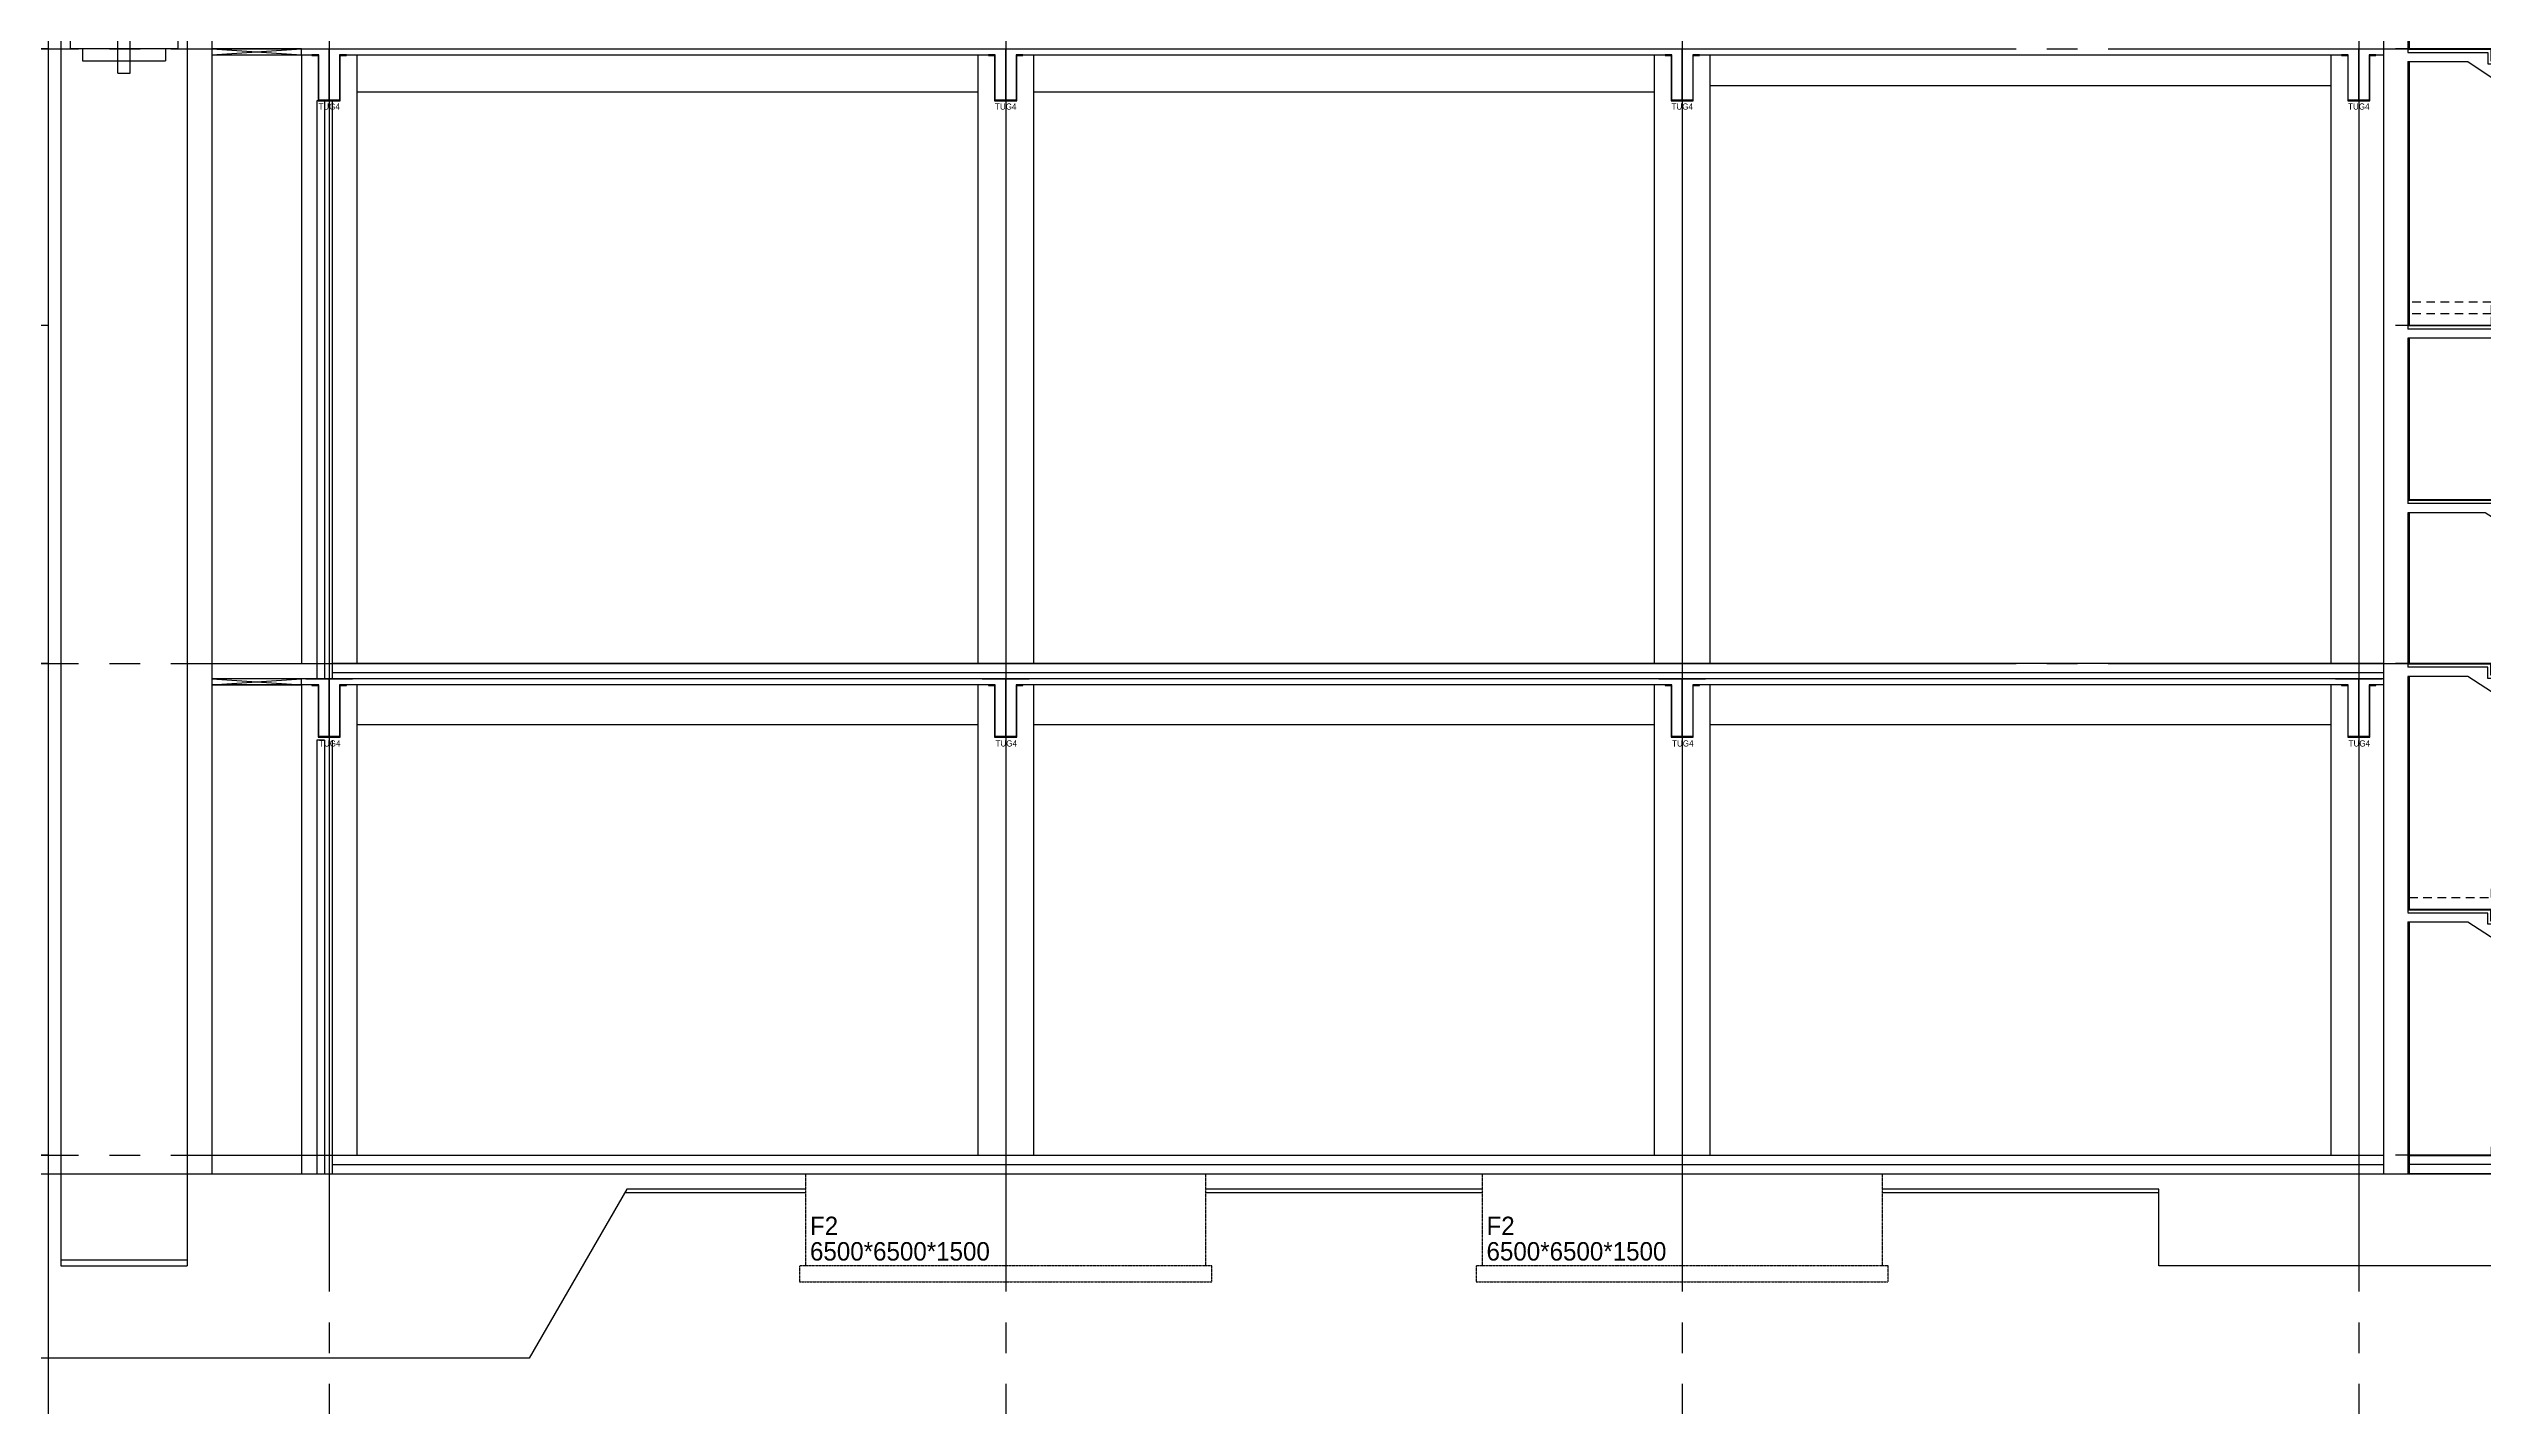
# Model space of a CAD drawing. Extents: x 152195838 to 323921156, y 365159662 to 730681027.
# Drawn here: x 160973947 to 161013532, y 365189980 to 365212063 of the extents above; entities that cross this region are included whole.
import ezdxf
from ezdxf.enums import TextEntityAlignment as Align
from ezdxf.xclip import XClip

# ---------------------------------------------------------------- set-up
doc = ezdxf.new("R2010")
doc.units = 0
doc.header["$MEASUREMENT"] = 0
doc.header["$XCLIPFRAME"] = 0
for name, pattern in [('CEN', [63, 60, -1, 1, -1]), ('HIDDENX2', [0.75, 0.5, -0.25]), ('HIDK', [2.3, 1.4, -0.9])]:
    doc.linetypes.add(name, pattern=pattern)
doc.layers.get('0').update_dxf_attribs({"linetype": 'CONTINUOUS'})
doc.layers.get('Defpoints').update_dxf_attribs({"linetype": 'CONTINUOUS'})
for name, color, linetype in [('001', 7, 'CONTINUOUS'), ('4A.TEC CEN', 1, 'CEN'), ('4A.TEC ELE 4', 9, 'CONTINUOUS'), ('4A.TEC 단열재', 252, 'CONTINUOUS'), ('4A.TEC 마감선 1', 6, 'CONTINUOUS'), ('4A.TEC 벽체 1', 2, 'CONTINUOUS'), ('4A.TEC 벽체 3', 4, 'CONTINUOUS'), ('CEN', 1, 'CEN'), ('COL', 2, 'CONTINUOUS'), ('ELE', 4, 'CONTINUOUS'), ('ETC', 3, 'CONTINUOUS'), ('FIN', 6, 'CONTINUOUS'), ('k-BESTO', 4, 'CONTINUOUS'), ('text', 3, 'CONTINUOUS'), ('㈜SE&C 기둥', 2, 'CONTINUOUS'), ('㈜SE&C 벽체 1', 2, 'CONTINUOUS'), ('㈜SE&C 벽체 4', 7, 'CONTINUOUS')]:
    doc.layers.add(name, color=color, linetype=linetype)
doc.layers.add('DEFPOINT', color=135, linetype='CONTINUOUS', plot=False)
doc.styles.add('돋움', font='')
doc.styles.get('돋움').set_extended_font_data('돋움')

# ---------------------------------------------------------------- blocks, each defined once
blk = doc.blocks.new('asfgeargeg')
at = {"layer": '4A.TEC CEN', "color": 8, "ltscale": 500}
for p, q in [((58362, 39210, 0), (92848, 39210, 0)), ((58362, 34710, 0), (92848, 34710, 0)), ((58362, 29210, 0), (92848, 29210, 0)), ((58362, 21210, 0), (92848, 21210, 0))]:
    blk.add_line(p, q, dxfattribs=at)
at = {"layer": 'CEN'}
blk.add_line((71970, -101147, 0), (71970, 85715, 0), dxfattribs=at)
blk = doc.blocks.new('asdfwaerfwf')
at = {"layer": '4A.TEC CEN', "color": 8, "ltscale": 500}
for p, q in [((58362, 39210, 0), (92848, 39210, 0)), ((58362, 34710, 0), (92848, 34710, 0)), ((58362, 29210, 0), (92848, 29210, 0)), ((58362, 21210, 0), (92848, 21210, 0))]:
    blk.add_line(p, q, dxfattribs=at)
at = {"layer": '4A.TEC 마감선 1'}
blk.add_line((72170, 21060, 0), (77410, 21060, 0), dxfattribs=at)
at = {"layer": '4A.TEC 벽체 1'}
for p, q in [((77410, 42637, 0), (77410, 39150, 0)), ((77410, 39000, 0), (77410, 34650, 0)), ((77410, 34500, 0), (77410, 31811, 0)), ((77410, 31661, 0), (77410, 29150, 0)), ((77410, 29000, 0), (77410, 25160, 0)), ((73634, 23182, 0), (76434, 25000, 0)), ((76434, 25000, 0), (77410, 25000, 0)), ((77410, 25010, 0), (77410, 20910, 0)), ((72170, 20910, 0), (77410, 20910, 0))]:
    blk.add_line(p, q, dxfattribs=at)
at = {"layer": '4A.TEC 벽체 1', "elevation": 0, "flags": 128}
for points in [[(77410, 39150), (76110, 39150), (76110, 38963), (75830, 38963), (75830, 38775), (75550, 38775), (75550, 38588), (75270, 38588), (75270, 38400), (74990, 38400), (74990, 38213), (74710, 38213), (74710, 38025), (74430, 38025), (74430, 37838), (74150, 37838), (74150, 37650), (73870, 37650), (73870, 37463), (73590, 37463), (73590, 37275)], [(77410, 39000), (76435, 39000), (73635, 37125)], [(73590, 33231), (73590, 33408), (73870, 33408), (73870, 33586), (74150, 33586), (74150, 33763), (74430, 33763), (74430, 33940), (74710, 33940), (74710, 34118), (74990, 34118), (74990, 34295), (75270, 34295), (75270, 34473), (75550, 34473), (75550, 34650), (77410, 34650)], [(73633, 33081), (75873, 34500), (77410, 34500)], [(73590, 30215), (73590, 30392), (73870, 30392), (73870, 30570), (74150, 30570), (74150, 30747), (74430, 30747), (74430, 30924), (74710, 30924), (74710, 31102), (74990, 31102), (74990, 31279), (75270, 31279), (75270, 31457), (75550, 31457), (75550, 31634), (75830, 31634), (75830, 31811), (77410, 31811)], [(73633, 30065), (76153, 31661), (77410, 31661)], [(72170, 27332), (73590, 27332), (73590, 27514), (73870, 27514), (73870, 27696), (74150, 27696), (74150, 27877), (74430, 27877), (74430, 28059), (74710, 28059), (74710, 28241), (74990, 28241), (74990, 28423), (75270, 28423), (75270, 28605), (75550, 28605), (75550, 28787), (75830, 28787), (75830, 28968), (76110, 28968), (76110, 29150), (77410, 29150)], [(72170, 27182), (73634, 27182), (76434, 29000), (77410, 29000)], [(72170, 23332), (73590, 23332), (73590, 23514), (73870, 23514), (73870, 23696), (74150, 23696), (74150, 23877), (74430, 23877), (74430, 24059), (74710, 24059), (74710, 24241), (74990, 24241), (74990, 24423), (75270, 24423), (75270, 24605), (75550, 24605), (75550, 24787), (75830, 24787), (75830, 24968), (76110, 24968), (76110, 25150), (77410, 25150)]]:
    blk.add_lwpolyline(points, dxfattribs=at)
at = {"layer": 'COL', "color": 253, "linetype": 'HIDK', "ltscale": 100, "elevation": 0}
for points in [[(76050, 34898), (76050, 35085), (77390, 35085)], [(76050, 34710), (76050, 34898), (77390, 34898)], [(77390, 25402), (76050, 25402), (76050, 25584), (75770, 25584), (75770, 25766), (75490, 25766), (75490, 25947), (75210, 25947), (75210, 26129), (74930, 26129), (74930, 26311), (74650, 26311), (74650, 26493), (74370, 26493), (74370, 26675), (74090, 26675), (74090, 26857), (73810, 26857), (73810, 27038), (73530, 27038), (73530, 27220), (72190, 27220)], [(77390, 21210), (76050, 21210), (76050, 21392), (75770, 21392), (75770, 21574), (75490, 21574), (75490, 21756), (75210, 21756), (75210, 21937), (74930, 21937), (74930, 22119), (74650, 22119), (74650, 22301), (74370, 22301), (74370, 22483), (74090, 22483), (74090, 22665), (73810, 22665), (73810, 22847), (73530, 22847), (73530, 23028), (72190, 23028)]]:
    blk.add_lwpolyline(points, dxfattribs=at)
at = {"layer": 'FIN', "color": 5, "ltscale": 30}
for p, q in [((77390, 42637, 0), (77390, 39210, 0)), ((77390, 39000, 0), (77390, 34710, 0)), ((77390, 34500, 0), (77390, 31871, 0)), ((77390, 31661, 0), (77390, 29210, 0)), ((77390, 29000, 0), (77390, 25220, 0)), ((77390, 25010, 0), (77390, 20910, 0)), ((72170, 21210, 0), (77410, 21210, 0)), ((72170, 21200, 0), (77410, 21200, 0))]:
    blk.add_line(p, q, dxfattribs=at)
at = {"layer": 'FIN', "color": 5, "ltscale": 30, "elevation": 0, "flags": 128}
for points in [[(77410, 39210), (76050, 39210), (76050, 39023), (75770, 39023), (75770, 38835), (75490, 38835), (75490, 38648), (75210, 38648), (75210, 38460), (74930, 38460), (74930, 38273), (74650, 38273), (74650, 38085), (74370, 38085), (74370, 37898), (74090, 37898), (74090, 37710), (73810, 37710), (73810, 37523), (73530, 37523), (73530, 37335)], [(77410, 39200), (76060, 39200), (76060, 39013), (75780, 39013), (75780, 38825), (75500, 38825), (75500, 38638), (75220, 38638), (75220, 38450), (74940, 38450), (74940, 38263), (74660, 38263), (74660, 38075), (74380, 38075), (74380, 37888), (74100, 37888), (74100, 37700), (73820, 37700), (73820, 37513), (73540, 37513), (73540, 37325)], [(73530, 33291), (73530, 33468), (73810, 33468), (73810, 33646), (74090, 33646), (74090, 33823), (74370, 33823), (74370, 34000), (74650, 34000), (74650, 34178), (74930, 34178), (74930, 34355), (75210, 34355), (75210, 34533), (75490, 34533), (75490, 34710), (77410, 34710)], [(73540, 33281), (73540, 33458), (73820, 33458), (73820, 33636), (74100, 33636), (74100, 33813), (74380, 33813), (74380, 33990), (74660, 33990), (74660, 34168), (74940, 34168), (74940, 34345), (75220, 34345), (75220, 34523), (75500, 34523), (75500, 34700), (77410, 34700)], [(73530, 30275), (73530, 30452), (73810, 30452), (73810, 30630), (74090, 30630), (74090, 30807), (74370, 30807), (74370, 30984), (74650, 30984), (74650, 31162), (74930, 31162), (74930, 31339), (75210, 31339), (75210, 31517), (75490, 31517), (75490, 31694), (75770, 31694), (75770, 31871), (77410, 31871)], [(73540, 30265), (73540, 30442), (73820, 30442), (73820, 30620), (74100, 30620), (74100, 30797), (74380, 30797), (74380, 30974), (74660, 30974), (74660, 31152), (74940, 31152), (74940, 31329), (75220, 31329), (75220, 31507), (75500, 31507), (75500, 31684), (75780, 31684), (75780, 31861), (77410, 31861)], [(72170, 27392), (73530, 27392), (73530, 27574), (73810, 27574), (73810, 27756), (74090, 27756), (74090, 27937), (74370, 27937), (74370, 28119), (74650, 28119), (74650, 28301), (74930, 28301), (74930, 28483), (75210, 28483), (75210, 28665), (75490, 28665), (75490, 28847), (75770, 28847), (75770, 29028), (76050, 29028), (76050, 29210), (77410, 29210)], [(72170, 27382), (73540, 27382), (73540, 27564), (73820, 27564), (73820, 27746), (74100, 27746), (74100, 27927), (74380, 27927), (74380, 28109), (74660, 28109), (74660, 28291), (74940, 28291), (74940, 28473), (75220, 28473), (75220, 28655), (75500, 28655), (75500, 28837), (75780, 28837), (75780, 29018), (76060, 29018), (76060, 29200), (77410, 29200)], [(72170, 23392), (73530, 23392), (73530, 23574), (73810, 23574), (73810, 23756), (74090, 23756), (74090, 23937), (74370, 23937), (74370, 24119), (74650, 24119), (74650, 24301), (74930, 24301), (74930, 24483), (75210, 24483), (75210, 24665), (75490, 24665), (75490, 24847), (75770, 24847), (75770, 25028), (76050, 25028), (76050, 25210), (77410, 25210)], [(72170, 23382), (73540, 23382), (73540, 23564), (73820, 23564), (73820, 23746), (74100, 23746), (74100, 23927), (74380, 23927), (74380, 24109), (74660, 24109), (74660, 24291), (74940, 24291), (74940, 24473), (75220, 24473), (75220, 24655), (75500, 24655), (75500, 24837), (75780, 24837), (75780, 25018), (76060, 25018), (76060, 25200), (77410, 25200)]]:
    blk.add_lwpolyline(points, dxfattribs=at)
blk = doc.blocks.new('A$C9989e60b')
at = {"layer": 'Defpoints'}
for p, q in [((0, 1014), (760, 1014)), ((380, 164), (380, 1014))]:
    blk.add_line(p, q, dxfattribs=at)
at = {"layer": 'k-BESTO'}
for p, q in [((100, 914), (100, 904)), ((210, 914), (100, 914)), ((100, 914), (100, 914)), ((100, 904), (200, 904)), ((200, 904), (200, 164)), ((210, 174), (210, 914)), ((660, 914), (550, 914)), ((550, 914), (550, 174)), ((560, 164), (560, 904)), ((560, 904), (660, 904)), ((660, 904), (660, 914)), ((200, 164), (560, 164)), ((550, 174), (210, 174))]:
    blk.add_line(p, q, dxfattribs=at)
at = {"layer": 'DEFPOINT', "linetype": 'ByBlock', "style": '돋움'}
blk.add_text('TUG4', height=100, dxfattribs=at).set_placement((206, 73), align=Align.MIDDLE_LEFT)
blk = doc.blocks.new('DFGQERGQG')
at = {"layer": '4A.TEC ELE 4'}
for p, q in [((44590, 9900, -1667), (46050, 10000, -5000)), ((44590, 10000, -1667), (46050, 9900, -5000))]:
    blk.add_line(p, q, dxfattribs=at)
at = {"layer": '4A.TEC ELE 4', "elevation": -1667}
blk.add_lwpolyline([(46050, 10000), (44590, 10000), (44590, 9900), (46050, 9900)], close=True, dxfattribs=at)
at = {"layer": '4A.TEC 벽체 3'}
for p, q in [((46300, 9150, -1667), (46300, -250, -1667)), ((46425, 9150, -1667), (46425, -250, -1667)), ((46550, 9150, -1667), (46550, -250, -1667))]:
    blk.add_line(p, q, dxfattribs=at)
at = {"layer": 'ELE'}
blk.add_line((46320, 9150), (46300, 9150), dxfattribs=at)
at = {"layer": '㈜SE&C 기둥', "color": 8, "ltscale": 0.5, "elevation": -1667}
for points in [[(46050, 9900), (46050, 0)], [(46950, 9900), (46950, 0)], [(57050, 0), (57050, 9900)], [(57950, 9900), (57950, 0)], [(68050, 0), (68050, 9900)], [(68950, 9900), (68950, 0)], [(79050, 0), (79050, 9900)]]:
    blk.add_lwpolyline(points, dxfattribs=at)
at = {"layer": '㈜SE&C 벽체 1'}
for p, q in [((44590, 9900, -1667), (46330, 9900, -1667)), ((46670, 9900, -1667), (57330, 9900, -1667)), ((57670, 9900, -1667), (68330, 9900, -1667)), ((68670, 9900, -1667), (79330, 9900, -1667)), ((79670, 9900, -1667), (79900, 9900, -1667))]:
    blk.add_line(p, q, dxfattribs=at)
at = {"layer": '㈜SE&C 벽체 4'}
for p, q in [((46950, 9300, -1667), (57050, 9300, -1667)), ((57950, 9300, -1667), (68050, 9300, -1667)), ((68950, 9400, -1667), (79050, 9400, -1667))]:
    blk.add_line(p, q, dxfattribs=at)
at = {"layer": 'ELE'}
for p in [(46120, 8986), (57120, 8986), (68120, 8986), (79120, 8986)]:
    blk.add_blockref('A$C9989e60b', p, dxfattribs=at)
blk = doc.blocks.new('1')
at = {"layer": '001', "color": 8}
for p, q in [((8766995, 10363333, 18115), (8766995, 10385032)), ((8766320, 10363133, 18115), (8766320, 10362933, 18115)), ((8766320, 10363133, 18115), (8767670, 10363133, 18115)), ((8766895, 10360233, 18115), (8766895, 10363333, 18115)), ((8766895, 10363333, 18115), (8767095, 10363333, 18115)), ((8767095, 10360233, 18115), (8767095, 10363333, 18115)), ((8767670, 10363133, 18115), (8767670, 10362933, 18115)), ((8766120, 10362933, 18115), (8766120, 10360633, 18115)), ((8766120, 10362933, 18115), (8767870, 10362933, 18115)), ((8767870, 10362933, 18115), (8767870, 10360633, 18115)), ((8766120, 10360633, 18115), (8767870, 10360633, 18115)), ((8766320, 10360633, 18115), (8766320, 10360433, 18115)), ((8767670, 10360633, 18115), (8767670, 10360433, 18115)), ((8766320, 10360433, 18115), (8767670, 10360433, 18115)), ((8766895, 10360233, 18115), (8767095, 10360233, 18115))]:
    blk.add_line(p, q, dxfattribs=at)
at = {"layer": 'ETC'}
for p, q in [((8766845, 10385146), (8766845, 10385131)), ((8766900, 10385146), (8766845, 10385146)), ((8766845, 10385131), (8766900, 10385131)), ((8766995, 10385195), (8766995, 10384895)), ((8767145, 10385146), (8767090, 10385146)), ((8767090, 10385131), (8767145, 10385131)), ((8767145, 10385146), (8767145, 10385131)), ((8766930, 10385101), (8766930, 10384976)), ((8766945, 10384976), (8766945, 10385101)), ((8767015, 10384946), (8766975, 10384946)), ((8766975, 10384931), (8767015, 10384931)), ((8767045, 10385101), (8767045, 10384976)), ((8767060, 10384976), (8767060, 10385101))]:
    blk.add_line(p, q, dxfattribs=at)
for centre, radius, start, end in [((8766900, 10385101), 45, 0, 90), ((8766900, 10385101), 30, 0, 90), ((8767090, 10385101), 45, 90, 180), ((8767090, 10385101), 30, 90, 180), ((8766975, 10384976), 45, 180, 270), ((8766975, 10384976), 30, 180, 270), ((8767015, 10384976), 30, 270, 0), ((8767015, 10384976), 45, 270, 0)]:
    blk.add_arc(centre, radius, start, end, dxfattribs=at)
blk = doc.blocks.new('A$Cc40f49f7')
at = {"layer": 'Defpoints'}
for p, q in [((0, 1175), (760, 1175)), ((380, 225), (380, 1175))]:
    blk.add_line(p, q, dxfattribs=at)
at = {"layer": 'k-BESTO'}
for p, q in [((100, 1075), (100, 1065)), ((210, 1075), (100, 1075)), ((100, 1075), (100, 1075)), ((100, 1065), (200, 1065)), ((200, 1065), (200, 225)), ((210, 235), (210, 1075)), ((660, 1075), (550, 1075)), ((550, 1075), (550, 235)), ((560, 225), (560, 1065)), ((560, 1065), (660, 1065)), ((660, 1065), (660, 1075)), ((200, 225), (560, 225)), ((550, 235), (210, 235))]:
    blk.add_line(p, q, dxfattribs=at)
at = {"layer": 'DEFPOINT', "linetype": 'ByBlock', "style": '돋움'}
blk.add_text('TUG4', height=100, dxfattribs=at).set_placement((215, 124), align=Align.MIDDLE_LEFT)
blk = doc.blocks.new('A$C81c9b9fe')
at = {"layer": '㈜SE&C 벽체 4', "linetype": 'HIDDENX2', "flags": 128}
for points in [[(6950, 2260), (6950, 760), (450, 760), (450, 2260), (6950, 2260)], [(450, 760), (350, 760), (350, 500), (7050, 500), (7050, 760), (6950, 760)]]:
    blk.add_lwpolyline(points, dxfattribs=at)
at = {"layer": 'DEFPOINT', "linetype": 'ByBlock', "style": '돋움'}
for s, p in [('F2', (518, 1412)), ('6500*6500*1500', (518, 998))]:
    blk.add_text(s, height=300, dxfattribs=at).set_placement(p, align=Align.MIDDLE_LEFT)

msp = doc.modelspace()

# ---------------------------------------------------------------- linework, layer by layer
at = {"layer": '4A.TEC CEN', "color": 8, "ltscale": 500}
for p, q in [((160881434.11, 365212063.33), (161112798.99, 365212063.33)), ((160881434.11, 365202063.33), (161112798.99, 365202063.33)), ((160881434.11, 365194063.33), (161011906.94, 365194063.33))]:
    msp.add_line(p, q, dxfattribs=at)
at = {"layer": '4A.TEC CEN', "color": 8, "ltscale": 500, "flags": 128}
for points in [[(160978506.94, 365253346.04), (160978506.94, 365183761.87)], [(160989506.94, 365253346.04), (160989506.94, 365183761.87)], [(161000506.94, 365253346.04), (161000506.94, 365183761.87)], [(161011506.94, 365253346.04), (161011506.94, 365183761.87)]]:
    msp.add_lwpolyline(points, dxfattribs=at)
at = {"layer": '4A.TEC ELE 4'}
for p, q in [((160976596.94, 365201713.33, -1666.67), (160978056.94, 365201813.33, -5000)), ((160976596.94, 365201813.33), (160978056.94, 365201713.33, -6666.67))]:
    msp.add_line(p, q, dxfattribs=at)
msp.add_lwpolyline([(160978056.94, 365201813.33), (160976596.94, 365201813.33), (160976596.94, 365201713.33), (160978056.94, 365201713.33)], close=True, dxfattribs=at)
at = {"layer": '4A.TEC 단열재'}
msp.add_line((161011906.94, 365201913.33, -1666.67), (160978556.94, 365201913.33, -1666.67), dxfattribs=at)
for points in [[(160978556.94, 365193913.33), (161011906.94, 365193913.33)], [(161011446.94, 365193913.33), (161011906.94, 365193913.33)]]:
    msp.add_lwpolyline(points, dxfattribs=at)
at = {"layer": '4A.TEC 마감선 1'}
for p, q in [((161011906.94, 365202063.33, -1666.67), (160978556.94, 365202063.33, -1666.67)), ((160974146.94, 365192363.33), (160976196.94, 365192363.33))]:
    msp.add_line(p, q, dxfattribs=at)
for points in [[(160978556.94, 365194063.33), (161011906.94, 365194063.33)], [(161011446.94, 365194063.33), (161011906.94, 365194063.33)]]:
    msp.add_lwpolyline(points, dxfattribs=at)
at = {"layer": '4A.TEC 벽체 1'}
for points in [[(160932106.94, 365193763.33), (161022206.94, 365193763.33)], [(160976596.94, 365193763.33), (161011906.94, 365193763.33)]]:
    msp.add_lwpolyline(points, dxfattribs=at)
at = {"layer": '4A.TEC 벽체 3'}
for p, q in [((160978306.94, 365200813.33), (160978306.94, 365193763.33)), ((160978431.94, 365200813.33), (160978431.94, 365193763.33)), ((160978556.94, 365200813.33), (160978556.94, 365193763.33))]:
    msp.add_line(p, q, dxfattribs=at)
at = {"layer": 'ELE'}
msp.add_line((160978431.94, 365200813.33), (160978306.94, 365200813.33), dxfattribs=at)
at = {"layer": '㈜SE&C 기둥', "color": 8, "ltscale": 0.5, "elevation": -1666.67}
for points in [[(160978056.94, 365201713.33), (160978056.94, 365193763.33)], [(160978956.94, 365201713.33), (160978956.94, 365194063.33)], [(160989056.94, 365194063.33), (160989056.94, 365201713.33)], [(160989956.94, 365201713.33), (160989956.94, 365194063.33)], [(161000056.94, 365194063.33), (161000056.94, 365201713.33)], [(161000956.94, 365201713.33), (161000956.94, 365194063.33)], [(161011056.94, 365194063.33), (161011056.94, 365201713.33)]]:
    msp.add_lwpolyline(points, dxfattribs=at)
at = {"layer": '㈜SE&C 벽체 1'}
for p, q in [((160974146.94, 365236463.33), (160974146.94, 365192263.33)), ((160976196.94, 365236463.33), (160976196.94, 365192263.33)), ((160976596.94, 365236463.33), (160976596.94, 365193763.33)), ((161011906.94, 365225463.33), (161011906.94, 365193763.33)), ((161011906.94, 365201813.33, -1666.67), (160976596.94, 365201813.33, -1666.67)), ((160978336.94, 365201713.33, -1666.67), (160976596.94, 365201713.33, -1666.67)), ((160989336.94, 365201713.33, -1666.67), (160978676.94, 365201713.33, -1666.67)), ((161000336.94, 365201713.33, -1666.67), (160989676.94, 365201713.33, -1666.67)), ((161011336.94, 365201713.33, -1666.67), (161000676.94, 365201713.33, -1666.67)), ((161011906.94, 365201713.33, -1666.67), (161011676.94, 365201713.33, -1666.67)), ((160986256.94, 365193513.33), (160983344.66, 365193513.33)), ((160997256.94, 365193513.33), (160992756.94, 365193513.33)), ((161008256.94, 365193513.33), (161003756.94, 365193513.33)), ((160974146.94, 365192263.33), (160976196.94, 365192263.33))]:
    msp.add_line(p, q, dxfattribs=at)
at = {"layer": '㈜SE&C 벽체 1', "flags": 128}
for points in [[(160983344.66, 365193513.33), (160981756.94, 365190763.33), (160970756.94, 365190763.33), (160969890.92, 365192263.33), (160964256.94, 365192263.33), (160963535.25, 365193513.33)], [(161014756.94, 365190763.33), (161013890.92, 365192263.33), (161008256.94, 365192263.33), (161008256.94, 365193513.33)]]:
    msp.add_lwpolyline(points, dxfattribs=at)
at = {"layer": '㈜SE&C 벽체 4'}
for p, q in [((160989056.94, 365201063.33, -1666.67), (160978956.94, 365201063.33, -1666.67)), ((161000056.94, 365201063.33, -1666.67), (160989956.94, 365201063.33, -1666.67)), ((161011056.94, 365201063.33, -1666.67), (161000956.94, 365201063.33, -1666.67)), ((160986256.94, 365193453.33), (160983310.01, 365193453.33)), ((160997256.94, 365193453.33), (160992756.94, 365193453.33)), ((161008256.94, 365193453.33), (161003756.94, 365193453.33))]:
    msp.add_line(p, q, dxfattribs=at)

# ---------------------------------------------------------------- block references
ref = msp.add_blockref('asfgeargeg', (161045916.47, 365172853.16), dxfattribs=dict(xscale=-1))
XClip(ref).set_block_clipping_path([(71969.5286620855, 10908.7128179073), (77609.5286620855, 80492.8788198829)])
ref = msp.add_blockref('asdfwaerfwf', (161089716.47, 365172853.16, 0.45), dxfattribs=dict(xscale=-1))
XClip(ref).set_block_clipping_path([(71969.5286620855, 10908.7128179073), (77609.5286620855, 80492.8788198829)])
at = {"layer": '4A.TEC 벽체 3', "color": 0}
msp.add_blockref('1', (152208176.55, 354851431.44), dxfattribs=at)
at = {"layer": 'ELE'}
for name, p in [('A$Cc40f49f7', (160978126.94, 365200638.63)), ('A$Cc40f49f7', (160989126.94, 365200638.63)), ('A$Cc40f49f7', (161000126.94, 365200638.63)), ('A$Cc40f49f7', (161011126.94, 365200638.63)), ('A$C81c9b9fe', (160985806.94, 365191503.33)), ('A$C81c9b9fe', (160996806.94, 365191503.33))]:
    msp.add_blockref(name, p, dxfattribs=at)
at = {"layer": 'text'}
msp.add_blockref('DFGQERGQG', (160932006.94, 365202063.33, 1666.67), dxfattribs=at)

doc.saveas('drawing.dxf')
